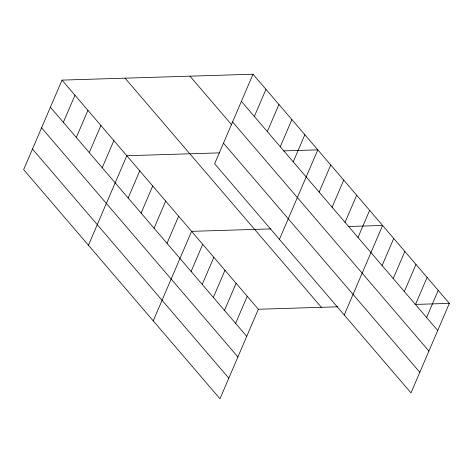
<?xml version="1.0" encoding="UTF-8"?>
<svg xmlns="http://www.w3.org/2000/svg" width="473" height="473" viewBox="0 0 473 473"><rect width="100%" height="100%" fill="white"/><g stroke="black" fill="none" stroke-linecap="round" stroke-linejoin="round"><path stroke-width="0.71" d="M62.016 80.108L23.65 169.63L219.986 398.769L258.353 309.247L62.016 80.108L253.014 74.231L449.35 303.37L410.984 392.892L214.647 163.753L253.014 74.231M63.352 122.347L74.976 95.233M76.313 137.472L87.937 110.357M89.273 152.596L100.891 125.481M102.227 167.714L113.851 140.605M88.439 245.245L126.805 155.723L219.354 152.88M128.148 197.962L139.766 170.848M141.102 213.087L152.726 185.972M154.062 228.211L165.68 201.096M167.016 243.335L178.64 216.22M153.228 320.86L191.6 231.338L270.863 228.902M254.35 116.47L265.974 89.356M191.104 271.437L202.722 244.322M267.31 131.595L278.934 104.48M202.231 284.427L213.849 257.312M213.353 297.411L224.977 270.296M280.27 146.719L291.888 119.604M224.48 310.394L236.098 283.28M293.225 161.843L304.849 134.728M235.607 323.378L247.225 296.264M279.437 239.368L317.809 149.846L283.428 150.905M319.145 192.085L330.763 164.971M332.099 207.209L343.723 180.095M345.059 222.334L356.677 195.219M358.02 237.458L369.638 210.343M344.226 314.983L382.598 225.461L348.217 226.52M382.101 265.566L393.719 238.451M393.229 278.55L404.847 251.435M404.35 291.534L415.974 264.419M415.477 304.517L427.101 277.403M426.605 317.501L438.223 290.387M258.353 309.247L337.616 306.811M414.969 304.429L449.35 303.37M241.396 101.346L437.726 330.485M232.568 121.939L428.905 351.078M189.986 76.171L231.74 124.902M223.475 143.159L419.811 372.298M125.049 78.169L321.38 307.308M50.398 107.223L246.729 336.362M41.571 127.816L237.907 356.955M32.477 149.036L228.808 378.175"/></g></svg>
